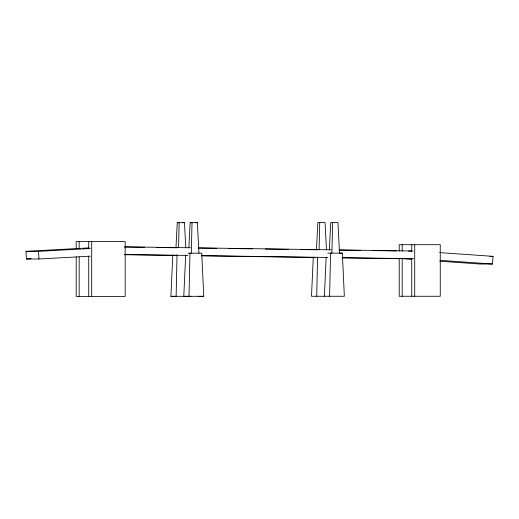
<?xml version="1.0" encoding="UTF-8"?>
<svg xmlns="http://www.w3.org/2000/svg" width="519" height="519" viewBox="0 0 519 519"><rect width="100%" height="100%" fill="white"/><g stroke="black" fill="none" stroke-linecap="round" stroke-linejoin="round"><path stroke-width="0.78" d="M76.202 256.905L76.202 296.388L125.183 296.388L125.183 241.595L76.202 241.595L76.202 248.848M79.167 296.388L79.167 256.905M79.167 248.848L79.167 241.595M88.73 296.388L88.73 256.094M88.73 248.848L88.73 241.595M91.694 296.388L91.694 241.595M399.221 258.397L399.221 296.265L440.255 296.265L440.255 244.702L399.221 244.702L399.221 251.144M402.186 296.265L402.186 258.397M402.186 251.144L402.186 244.702M411.749 296.265L411.749 258.397M411.749 251.144L411.749 244.702M414.713 296.265L414.713 244.702M177.031 254.79L176.129 296.323L170.894 296.323L172.801 254.79M189.013 296.323L189.954 253.188M316.726 296.271L317.57 257.132M329.61 296.271L330.545 253.136L342.345 253.136L344.35 296.265L311.491 296.271L313.288 257.132M178.542 247.569L179.146 222.67L177.258 222.67L175.98 247.569M191.29 253.188L192.03 222.67L190.142 222.67L188.864 247.569M319.075 249.924L319.743 222.619M332.627 222.619L331.888 253.136L327.755 253.136M185.692 254.79L183.784 296.323L190.869 296.317M324.375 296.271L326.172 257.132M316.447 249.924L317.849 222.619L325.056 222.612L326.477 249.924M329.331 249.924L330.739 222.619L337.94 222.612L339.53 253.136M439.749 261.2L479.906 264.015L492.434 264.015L493.05 256.354L439.677 252.604M90.3 256.185L38.97 258.987L26.443 258.987L25.95 251.345L80.873 248.335M82.489 248.244L88.95 247.894M25.95 251.345L38.477 251.345L90.17 248.51M26.443 258.987L31.257 258.722M177.258 222.67L184.459 222.664L185.757 247.563M190.142 222.67L197.35 222.67L198.939 253.188M182.571 222.664L184.459 222.664M195.462 222.67L197.35 222.67M408.447 251.066L411.58 251.066M340.25 253.136L342.345 253.136M187.859 253.188L201.748 253.188L203.759 296.317L170.894 296.323M489.917 256.354L493.05 256.354M402.789 258.741L411.476 258.773M198.524 296.317L203.759 296.317M124.91 246.836L190.454 247.777M198.55 247.894L331.258 249.814M339.348 249.931L412.988 250.995M124.521 247.012L144.749 247.304M156.887 247.479L177.115 247.771M198.154 248.069L216.767 248.342M228.905 248.517L252.377 248.854M265.319 249.042L288.791 249.38M300.929 249.555L317.92 249.801M338.959 250.106L360.809 250.424M372.947 250.599L396.412 250.937M124.813 254.524L187.93 255.439M201.683 255.64L327.924 257.469M342.488 257.684L413.695 258.715M124.424 254.699L175.403 255.439M201.294 255.815L315.39 257.469M342.099 257.859L400.357 258.702M440.229 260.35L492.434 264.015M405.216 258.773L411.638 259.228M38.477 251.345L38.97 258.987"/></g></svg>
